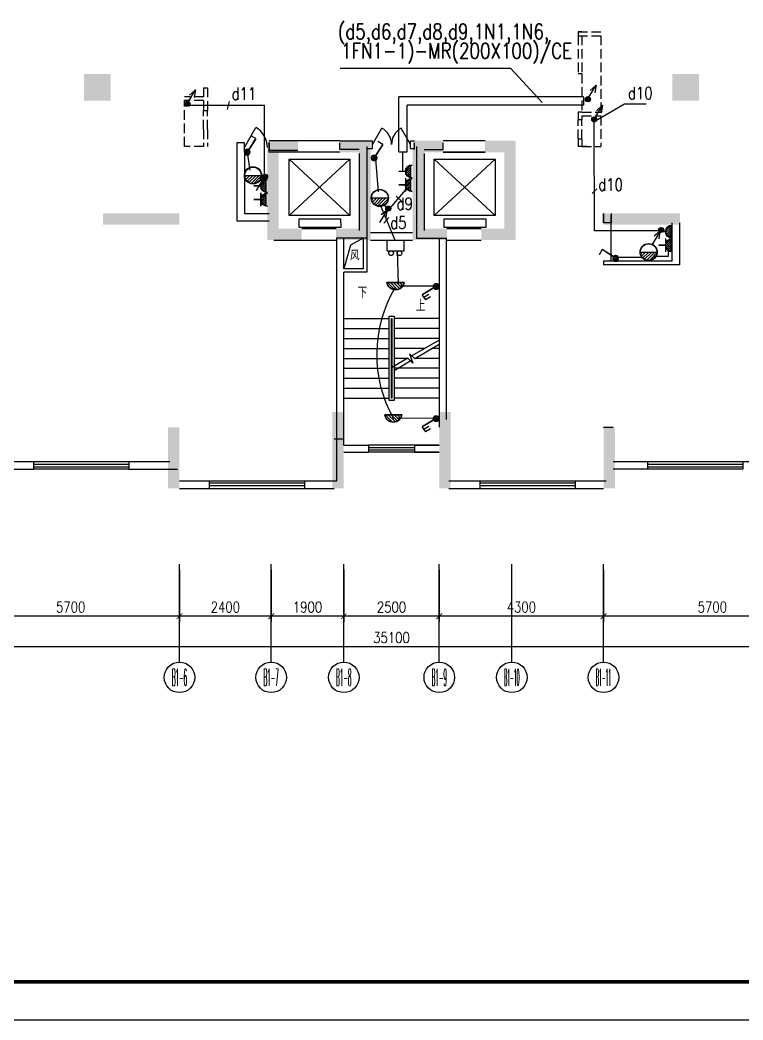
# Model space of a CAD drawing. Extents: x 3476 to 122276, y -94307 to -10307.
# Drawn here: x 36223 to 55148, y -94307 to -68131 of the extents above; entities that cross this region are included whole.
import ezdxf
from ezdxf.enums import TextEntityAlignment as Align

# ---------------------------------------------------------------- set-up
doc = ezdxf.new("R2010")
doc.units = 0
doc.header["$LTSCALE"] = 1000
doc.header["$MEASUREMENT"] = 0
doc.linetypes.add('DASH', pattern=[0.35, 0.25, -0.1])
doc.layers.get('0').update_dxf_attribs({"linetype": 'CONTINUOUS'})
doc.layers.get('DEFPOINTS').update_dxf_attribs({"linetype": 'CONTINUOUS'})
for name, color, linetype in [('AXIS', 7, 'CONTINUOUS'), ('AXIS_TEXT', 7, 'CONTINUOUS'), ('COLU', 2, 'CONTINUOUS'), ('DJ', 4, 'CONTINUOUS'), ('FRAME', 7, 'CONTINUOUS'), ('STAIR', 7, 'CONTINUOUS'), ('WALL', 7, 'CONTINUOUS'), ('WINDOW', 7, 'CONTINUOUS'), ('WIRE', 1, 'CONTINUOUS'), ('信箱', 7, 'CONTINUOUS'), ('文字', 7, 'CONTINUOUS'), ('柱', 252, 'CONTINUOUS'), ('空调位', 7, 'CONTINUOUS'), ('首层', 7, 'CONTINUOUS')]:
    doc.layers.add(name, color=color, linetype=linetype)
doc.styles.add('_HZTXT', font='txt.shx', dxfattribs={"width": 0.8, "bigfont": 'hztxt.shx'})
doc.styles.add('COMPLEX', font='COMPLEX.shx', dxfattribs={"width": 0.8})
doc.styles.add('DIM_FONT', font='romanc.shx', dxfattribs={"width": 0.8})
doc.styles.add('HZTXT', font='txt.shx', dxfattribs={"width": 0.5, "bigfont": 'hztxt.shx'})
doc.dimstyles.new('S100', dxfattribs={"dimtxt": 280, "dimasz": 150, "dimexe": 150, "dimexo": 150, "dimgap": 100, "dimtad": 1, "dimdec": 0, "dimzin": 0, "dimdsep": 46, "dimtxsty": 'DIM_FONT', "dimblk": '_DIMX', "dimblk1": 'ARCHTICK', "dimblk2": 'ARCHTICK', "dimsah": 1, "dimcen": 0.09, "dimdle": 150, "dimclrt": 7, "dimadec": 0, "dimazin": 0, "dimtfac": 1, "dimtdec": 0, "dimtix": 1, "dimtmove": 2, "dimatfit": 3, "dimldrblk": 'ARCHTICK', "dimfxl": 0, "dimtolj": 1, "dimtzin": 0, "dimarcsym": 0})

# ---------------------------------------------------------------- blocks, each defined once
blk = doc.blocks.new('_ARCHTICK')
at = {"color": 0, "linetype": 'ByBlock', "const_width": 0.15}
blk.add_lwpolyline([(-0.5, -0.5), (0.5, 0.5)], dxfattribs=at)
blk = doc.blocks.new('*D826')
at = {"color": 0, "linetype": 'ByBlock'}
for p, q in [((28398, -104093), (28398, -106254)), ((63498, -104093), (63498, -106254)), ((63648, -106104), (28248, -106104))]:
    blk.add_line(p, q, dxfattribs=at)
at = {"layer": 'DEFPOINTS', "color": 0, "linetype": 'ByBlock'}
for p in [(28398, -103943), (63498, -103943), (28398, -106104)]:
    blk.add_point(p, dxfattribs=at)
at = {"color": 0, "linetype": 'ByBlock', "xscale": 150, "yscale": 150, "zscale": 150, "rotation": 180}
blk.add_blockref('_ARCHTICK', (28398, -106104), dxfattribs=at)
at = {"color": 0, "linetype": 'ByBlock', "xscale": 150, "yscale": 150, "zscale": 150}
blk.add_blockref('_ARCHTICK', (63498, -106104), dxfattribs=at)
at = {"color": 7, "linetype": 'ByBlock', "insert": (45948, -105864), "char_height": 280, "attachment_point": 5, "style": 'DIM_FONT'}
blk.add_mtext('\\A1;35100', dxfattribs=at)
blk = doc.blocks.new('_DIMX')
blk.add_line((-150, 0), (150, 0))
at = {"const_width": 50}
blk.add_lwpolyline([(-70, -70), (70, 70)], dxfattribs=at)
blk = doc.blocks.new('*D827')
at = {"color": 0, "linetype": 'ByBlock'}
for p, q in [((34698, -104093), (34698, -105454)), ((40398, -104093), (40398, -105454)), ((40548, -105304), (34548, -105304))]:
    blk.add_line(p, q, dxfattribs=at)
at = {"layer": 'DEFPOINTS', "color": 0, "linetype": 'ByBlock'}
for p in [(34698, -103943), (40398, -103943), (34698, -105304)]:
    blk.add_point(p, dxfattribs=at)
at = {"color": 0, "linetype": 'ByBlock', "xscale": 150, "yscale": 150, "zscale": 150, "rotation": 180}
blk.add_blockref('_ARCHTICK', (34698, -105304), dxfattribs=at)
at = {"color": 0, "linetype": 'ByBlock', "xscale": 150, "yscale": 150, "zscale": 150}
blk.add_blockref('_ARCHTICK', (40398, -105304), dxfattribs=at)
at = {"color": 7, "linetype": 'ByBlock', "insert": (37548, -105064), "char_height": 280, "attachment_point": 5, "style": 'DIM_FONT'}
blk.add_mtext('\\A1;5700', dxfattribs=at)
blk = doc.blocks.new('*D831')
at = {"color": 0, "linetype": 'ByBlock'}
for p, q in [((42798, -104093), (42798, -105454)), ((44698, -104093), (44698, -105454)), ((44848, -105304), (42648, -105304))]:
    blk.add_line(p, q, dxfattribs=at)
at = {"layer": 'DEFPOINTS', "color": 0, "linetype": 'ByBlock'}
for p in [(42798, -103943), (44698, -103943), (42798, -105304)]:
    blk.add_point(p, dxfattribs=at)
at = {"color": 0, "linetype": 'ByBlock', "xscale": 150, "yscale": 150, "zscale": 150, "rotation": 180}
blk.add_blockref('_ARCHTICK', (42798, -105304), dxfattribs=at)
at = {"color": 0, "linetype": 'ByBlock', "xscale": 150, "yscale": 150, "zscale": 150}
blk.add_blockref('_ARCHTICK', (44698, -105304), dxfattribs=at)
at = {"color": 7, "linetype": 'ByBlock', "insert": (43748, -105064), "char_height": 280, "attachment_point": 5, "style": 'DIM_FONT'}
blk.add_mtext('\\A1;1900', dxfattribs=at)
blk = doc.blocks.new('_AXISO')
blk.add_circle((0, 0), 0.5)
at = {"layer": 'AXIS_TEXT', "style": 'COMPLEX', "width": 1.041667}
blk.add_attdef('A', text='', height=0.56, dxfattribs=at).set_placement((-0.25, -0.28), (0.25, -0.28), align=Align.FIT)
blk = doc.blocks.new('*D847')
at = {"color": 0, "linetype": 'ByBlock'}
for p, q in [((47198, -104093), (47198, -105454)), ((51498, -104093), (51498, -105454)), ((51648, -105304), (47048, -105304))]:
    blk.add_line(p, q, dxfattribs=at)
at = {"layer": 'DEFPOINTS', "color": 0, "linetype": 'ByBlock'}
for p in [(47198, -103943), (51498, -103943), (47198, -105304)]:
    blk.add_point(p, dxfattribs=at)
at = {"color": 0, "linetype": 'ByBlock', "xscale": 150, "yscale": 150, "zscale": 150, "rotation": 180}
blk.add_blockref('_ARCHTICK', (47198, -105304), dxfattribs=at)
at = {"color": 0, "linetype": 'ByBlock', "xscale": 150, "yscale": 150, "zscale": 150}
blk.add_blockref('_ARCHTICK', (51498, -105304), dxfattribs=at)
at = {"color": 7, "linetype": 'ByBlock', "insert": (49348, -105064), "char_height": 280, "attachment_point": 5, "style": 'DIM_FONT'}
blk.add_mtext('\\A1;4300', dxfattribs=at)
blk = doc.blocks.new('*D848')
at = {"color": 0, "linetype": 'ByBlock'}
for p, q in [((44698, -104093), (44698, -105454)), ((47198, -104093), (47198, -105454)), ((47348, -105304), (44548, -105304))]:
    blk.add_line(p, q, dxfattribs=at)
at = {"layer": 'DEFPOINTS', "color": 0, "linetype": 'ByBlock'}
for p in [(44698, -103943), (47198, -103943), (44698, -105304)]:
    blk.add_point(p, dxfattribs=at)
at = {"color": 0, "linetype": 'ByBlock', "xscale": 150, "yscale": 150, "zscale": 150, "rotation": 180}
blk.add_blockref('_ARCHTICK', (44698, -105304), dxfattribs=at)
at = {"color": 0, "linetype": 'ByBlock', "xscale": 150, "yscale": 150, "zscale": 150}
blk.add_blockref('_ARCHTICK', (47198, -105304), dxfattribs=at)
at = {"color": 7, "linetype": 'ByBlock', "insert": (45948, -105064), "char_height": 280, "attachment_point": 5, "style": 'DIM_FONT'}
blk.add_mtext('\\A1;2500', dxfattribs=at)
blk = doc.blocks.new('*D849')
at = {"color": 0, "linetype": 'ByBlock'}
for p, q in [((40398, -104093), (40398, -105454)), ((42798, -104093), (42798, -105454)), ((42948, -105304), (40248, -105304))]:
    blk.add_line(p, q, dxfattribs=at)
at = {"layer": 'DEFPOINTS', "color": 0, "linetype": 'ByBlock'}
for p in [(40398, -103943), (42798, -103943), (40398, -105304)]:
    blk.add_point(p, dxfattribs=at)
at = {"color": 0, "linetype": 'ByBlock', "xscale": 150, "yscale": 150, "zscale": 150, "rotation": 180}
blk.add_blockref('_ARCHTICK', (40398, -105304), dxfattribs=at)
at = {"color": 0, "linetype": 'ByBlock', "xscale": 150, "yscale": 150, "zscale": 150}
blk.add_blockref('_ARCHTICK', (42798, -105304), dxfattribs=at)
at = {"color": 7, "linetype": 'ByBlock', "insert": (41598, -105064), "char_height": 280, "attachment_point": 5, "style": 'DIM_FONT'}
blk.add_mtext('\\A1;2400', dxfattribs=at)
blk = doc.blocks.new('*D850')
at = {"color": 0, "linetype": 'ByBlock'}
for p, q in [((51498, -104093), (51498, -105454)), ((57198, -104093), (57198, -105454)), ((57348, -105304), (51348, -105304))]:
    blk.add_line(p, q, dxfattribs=at)
at = {"layer": 'DEFPOINTS', "color": 0, "linetype": 'ByBlock'}
for p in [(51498, -103943), (57198, -103943), (51498, -105304)]:
    blk.add_point(p, dxfattribs=at)
at = {"color": 0, "linetype": 'ByBlock', "xscale": 150, "yscale": 150, "zscale": 150, "rotation": 180}
blk.add_blockref('_ARCHTICK', (51498, -105304), dxfattribs=at)
at = {"color": 0, "linetype": 'ByBlock', "xscale": 150, "yscale": 150, "zscale": 150}
blk.add_blockref('_ARCHTICK', (57198, -105304), dxfattribs=at)
at = {"color": 7, "linetype": 'ByBlock', "insert": (54348, -105064), "char_height": 280, "attachment_point": 5, "style": 'DIM_FONT'}
blk.add_mtext('\\A1;5700', dxfattribs=at)
blk = doc.blocks.new('*X707')
at = {"color": 0}
for p, q in [((-273, -61), (-246, -34)), ((-244, -138), (-140, -34)), ((-198, -198), (-34, -34)), ((-138, -244), (71, -35)), ((-61, -273), (177, -35)), ((41, -277), (283, -36))]:
    blk.add_line(p, q, dxfattribs=at)
blk = doc.blocks.new('K2211')
for p, q in [((-2.94, -0.33), (2.94, -0.35)), ((-2.94, -0.43), (2.94, -0.45))]:
    blk.add_line(p, q)
for radius, start, end in [(2.96, 186.3827, 353.1593), (2.86, 186.615, 352.9271)]:
    blk.add_arc((0, 0), radius, start, end)
at = {"xscale": 0.0098684210526315, "yscale": 0.0098684210526315, "zscale": 0.0098684210526315}
blk.add_blockref('*X707', (0, 0), dxfattribs=at)
blk = doc.blocks.new('吸顶灯')
at = {"layer": 'DJ', "xscale": -76.03200000000001, "yscale": 76.03200000000001, "zscale": 76.03200000000001}
blk.add_blockref('K2211', (-109, 374), dxfattribs=at)
blk = doc.blocks.new('应急灯')
at = {"layer": 'DJ'}
for p, q in [((-42, 627), (-42, 178)), ((-42, 627), (238, 627)), ((238, 627), (238, 178)), ((-42, 178), (238, 178))]:
    blk.add_line(p, q, dxfattribs=at)
for centre in [(-103, 524), (-103, 304)]:
    blk.add_circle(centre, 61.2, dxfattribs=at)
blk = doc.blocks.new('*X715')
at = {"color": 0}
for p, q in [((-100, 254), (-4, 350)), ((-85, 198), (52, 335)), ((-49, 163), (87, 299)), ((9, 150), (100, 241))]:
    blk.add_line(p, q, dxfattribs=at)
blk = doc.blocks.new('K2361')
for p, q in [((0.63, 1.76), (3.86, 4.99)), ((0.7, 1.68), (3.94, 4.92)), ((3.94, 4.92), (5.24, 3.43))]:
    blk.add_line(p, q)
blk.add_circle((0, 0.99), 0.987)
at = {"xscale": 0.0098684210526315, "yscale": 0.0098684210526315, "zscale": 0.0098684210526315}
blk.add_blockref('*X715', (0, -1.48), dxfattribs=at)
blk = doc.blocks.new('开关E')
at = {"layer": 'DJ'}
for p, q in [((-199, 218), (-305, 112)), ((-150, 162), (-256, 56))]:
    blk.add_line(p, q, dxfattribs=at)
at = {"layer": 'DJ', "xscale": 76.142592, "yscale": 76.142592, "zscale": 76.142592, "rotation": 180}
blk.add_blockref('K2361', (94, 374), dxfattribs=at)
blk = doc.blocks.new('*X748')
at = {"color": 0}
for p, q in [((-290, -78), (-212, 0)), ((-258, -152), (-106, 0)), ((-212, -212), (0, 0)), ((-152, -258), (106, 0)), ((-78, -290), (212, 0)), ((19, -299), (299, -19))]:
    blk.add_line(p, q, dxfattribs=at)
blk = doc.blocks.new('K2235')
blk.add_line((-2.96, 0), (2.96, 0))
for radius in [2.96, 2.86]:
    blk.add_circle((0, 0), radius)
at = {"xscale": 0.0098684210526315, "yscale": 0.0098684210526315, "zscale": 0.0098684210526315}
blk.add_blockref('*X748', (0, 0), dxfattribs=at)
blk = doc.blocks.new('A$C4FDD7255')
at = {"layer": 'DJ', "xscale": 76.03200000000001, "yscale": 76.03200000000001, "zscale": 76.03200000000001}
blk.add_blockref('K2235', (225, 225), dxfattribs=at)
blk = doc.blocks.new('*X710')
at = {"color": 0}
for p, q in [((-263, -529), (-33, -299)), ((-229, -406), (-188, -365)), ((-175, -529), (53, -301)), ((-87, -529), (121, -321)), ((2, -529), (178, -353)), ((90, -529), (224, -394)), ((179, -529), (262, -445)), ((267, -529), (289, -507))]:
    blk.add_line(p, q, dxfattribs=at)
blk = doc.blocks.new('K2303')
for p, q in [((-0.03, -2.63), (-0.03, 0.03)), ((0.07, -2.63), (0.07, 0.03)), ((-2.57, -4.69), (2.62, -4.69))]:
    blk.add_line(p, q)
for radius in [2.66, 2.56]:
    blk.add_arc((0.02, -5.3), radius, 0, 180)
at = {"xscale": 0.00888157894736835, "yscale": 0.00888157894736835, "zscale": 0.00888157894736835}
blk.add_blockref('*X710', (0, 0), dxfattribs=at)
blk = doc.blocks.new('*X712')
at = {"color": 0}
for p, q in [((-263, -529), (-33, -299)), ((-229, -406), (-188, -365)), ((-175, -529), (53, -301)), ((-87, -529), (121, -321)), ((2, -529), (178, -353)), ((90, -529), (224, -394)), ((179, -529), (262, -445)), ((267, -529), (289, -507))]:
    blk.add_line(p, q, dxfattribs=at)
blk = doc.blocks.new('K2307')
for p, q in [((-0.03, -2.63), (-0.03, 0.03)), ((0.07, -2.63), (0.07, 0.03)), ((-2.62, -2.6), (2.57, -2.6)), ((-2.62, -2.7), (2.57, -2.7)), ((-2.57, -4.69), (2.62, -4.69))]:
    blk.add_line(p, q)
for radius in [2.66, 2.56]:
    blk.add_arc((0.02, -5.3), radius, 0, 180)
at = {"xscale": 0.00888157894736835, "yscale": 0.00888157894736835, "zscale": 0.00888157894736835}
blk.add_blockref('*X712', (0, 0), dxfattribs=at)
blk = doc.blocks.new('插座')
at = {"layer": 'DJ', "xscale": 66.096, "yscale": 66.096, "zscale": 66.096, "rotation": 270}
for name, p in [('K2303', (-175, 270)), ('K2307', (-175, -84))]:
    blk.add_blockref(name, p, dxfattribs=at)
blk = doc.blocks.new('单极开关')
at = {"layer": 'DJ', "xscale": -76.142592, "yscale": 76.142592, "zscale": 76.142592, "rotation": 180.0000000000094}
blk.add_blockref('K2361', (-170, 90), dxfattribs=at)
blk = doc.blocks.new('111')
at = {"layer": 'DJ'}
for p, q in [((-101, 128), (89, 450)), ((89, 450), (-66, 307)), ((89, 450), (53, 247))]:
    blk.add_line(p, q, dxfattribs=at)
at = {"layer": 'DJ', "const_width": 67.2}
blk.add_lwpolyline([(-162, 82, 1), (-95, 82, 1)], format="xyb", close=True, dxfattribs=at)
at = {"layer": 'DJ'}
blk.add_circle((-126, 79), 67.2, dxfattribs=at)
blk = doc.blocks.new('1111')
at = {"layer": 'DJ'}
for p, q in [((-62, 71), (-254, -245)), ((-80, 65), (-212, -43)), ((-63, 62), (-86, -112))]:
    blk.add_line(p, q, dxfattribs=at)
at = {"layer": 'DJ', "const_width": 65.3}
blk.add_lwpolyline([(-58, 122, 1), (7, 122, 1)], format="xyb", close=True, dxfattribs=at)
at = {"layer": 'DJ'}
blk.add_circle((-23, 120), 65.3, dxfattribs=at)

msp = doc.modelspace()

# ---------------------------------------------------------------- hatches: boundary and pattern name
at = {"layer": '柱'}
h = msp.add_hatch(color=252, dxfattribs=at)
h.paths.add_polyline_path([(44398.2, -66192.3), (44698.2, -66192.3), (44698.2, -67192.3), (43398.2, -67192.3), (43398.2, -66892.3), (44398.2, -66892.3)])
h.paths.add_polyline_path([(28898.2, -60592.3), (28398.2, -60592.3), (28398.2, -63592.3), (28698.2, -63592.3), (28698.2, -60892.3), (28898.2, -60892.3)])
h.paths.add_polyline_path([(28398.2, -68192.3), (28698.2, -68192.3), (28698.2, -69692.3), (28898.2, -69692.3), (28898.2, -69992.3), (28398.2, -69992.3)])
h.paths.add_polyline_path([(34998.2, -73192.3), (35498.2, -73192.3), (35498.2, -75182.3), (35198.2, -75182.3), (35198.2, -73492.3), (34998.2, -73492.3)])
h.paths.add_polyline_path([(30998.2, -77892.3), (31298.2, -77892.3), (31298.2, -79592.3), (31648.2, -79592.3), (31648.2, -79892.3), (30998.2, -79892.3)])
h.paths.add_polyline_path([(31498.2, -74392.3), (30998.2, -74392.3), (30998.2, -75992.3), (31298.2, -75992.3), (31298.2, -74692.3), (31498.2, -74692.3)])
h.paths.add_polyline_path([(34198.2, -79592.3), (34198.2, -79892.3), (35598.2, -79892.3), (35598.2, -79592.3), (34998.2, -79592.3), (34998.2, -78892.3), (34698.2, -78892.3), (34698.2, -79592.3)])
h.paths.add_polyline_path([(40098.2, -78792.3), (40398.2, -78792.3), (40398.2, -80392.3), (40098.2, -80392.3)])
h.paths.add_polyline_path([(32098.2, -67442.3), (32798.2, -67442.3), (32798.2, -66742.3), (32098.2, -66742.3)])
h.paths.add_polyline_path([(32098.2, -70242.3), (32798.2, -70242.3), (32798.2, -69542.3), (32098.2, -69542.3)])
h.paths.add_polyline_path([(31798.2, -60592.3), (32598.2, -60592.3), (32598.2, -61892.3), (32598.2, -62092.3), (32298.2, -62092.3), (32298.2, -60892.3), (31798.2, -60892.3)])
h.paths.add_polyline_path([(40398.2, -73192.3), (40398.2, -73492.3), (38398.2, -73492.3), (38398.2, -73192.3)])
h.paths.add_polyline_path([(37898.2, -70242.3), (38598.2, -70242.3), (38598.2, -69542.3), (37898.2, -69542.3)])
h.paths.add_polyline_path([(37898.2, -67442.3), (38598.2, -67442.3), (38598.2, -66742.3), (37898.2, -66742.3)])
h.paths.add_polyline_path([(43498.2, -71592.3), (43498.2, -71292.3), (42698.2, -71292.3), (42698.2, -73892.3), (43598.2, -73892.3), (43598.2, -73592.3), (42998.2, -73592.3), (42998.2, -71592.3)])
h.paths.add_polyline_path([(42998.2, -71592.3), (42998.2, -73592.3)], flags=16)
h.paths.add_polyline_path([(38198.2, -63192.3), (38498.2, -63192.3), (38498.2, -60592.3), (38198.2, -60592.3)])
h.paths.add_polyline_path([(60098.2, -60592.3), (59298.2, -60592.3), (59298.2, -61892.3), (59298.2, -62092.3), (59598.2, -62092.3), (59598.2, -60892.3), (60098.2, -60892.3)])
h.paths.add_polyline_path([(59798.2, -67442.3), (59098.2, -67442.3), (59098.2, -66742.3), (59798.2, -66742.3)])
h.paths.add_polyline_path([(59798.2, -70242.3), (59098.2, -70242.3), (59098.2, -69542.3), (59798.2, -69542.3)])
h.paths.add_polyline_path([(56898.2, -73192.3), (56398.2, -73192.3), (56398.2, -75182.3), (56698.2, -75182.3), (56698.2, -73492.3), (56898.2, -73492.3)])
h.paths.add_polyline_path([(51798.2, -78792.3), (51498.2, -78792.3), (51498.2, -80392.3), (51798.2, -80392.3)])
h.paths.add_polyline_path([(47498.2, -78392.3), (47198.2, -78392.3), (47198.2, -80392.3), (47498.2, -80392.3)])
h.paths.add_polyline_path([(44398.2, -78392.3), (44698.2, -78392.3), (44698.2, -80392.3), (44398.2, -80392.3)])
h.paths.add_polyline_path([(57698.2, -79592.3), (57698.2, -79892.3), (56298.2, -79892.3), (56298.2, -79592.3), (56898.2, -79592.3), (56898.2, -78892.3), (57198.2, -78892.3), (57198.2, -79592.3)])
h.paths.add_polyline_path([(51498.2, -73192.3), (51498.2, -73492.3), (53498.2, -73492.3), (53498.2, -73192.3)])
h.paths.add_polyline_path([(47498.2, -66192.3), (47198.2, -66192.3), (47198.2, -67192.3), (48498.2, -67192.3), (48498.2, -66892.3), (47498.2, -66892.3)])
h.paths.add_polyline_path([(44598.2, -71592.3), (44598.2, -71292.3), (45398.2, -71292.3), (45398.2, -73892.3), (44498.2, -73892.3), (44498.2, -73592.3), (45098.2, -73592.3), (45098.2, -71592.3)])
h.paths.add_polyline_path([(47298.2, -71592.3), (47298.2, -71292.3), (46498.2, -71292.3), (46498.2, -73892.3), (47398.2, -73892.3), (47398.2, -73592.3), (46798.2, -73592.3), (46798.2, -71592.3)])
h.paths.add_polyline_path([(48898.2, -71592.3), (48898.2, -73592.3)], flags=16)
h.paths.add_polyline_path([(48398.2, -71592.3), (48398.2, -71292.3), (49198.2, -71292.3), (49198.2, -73892.3), (48298.2, -73892.3), (48298.2, -73592.3), (48898.2, -73592.3), (48898.2, -71592.3)])
h.paths.add_polyline_path([(44398.2, -62592.3), (44698.2, -62592.3), (44698.2, -60592.3), (44398.2, -60592.3)])
h.paths.add_polyline_path([(47498.2, -62592.3), (47198.2, -62592.3), (47198.2, -60592.3), (47498.2, -60592.3)])
h.paths.add_polyline_path([(53998.2, -70242.3), (53298.2, -70242.3), (53298.2, -69542.3), (53998.2, -69542.3)])
h.paths.add_polyline_path([(53998.2, -67442.3), (53298.2, -67442.3), (53298.2, -66742.3), (53998.2, -66742.3)])
h.paths.add_polyline_path([(53698.2, -63192.3), (53398.2, -63192.3), (53398.2, -60592.3), (53698.2, -60592.3)])
h.paths.add_polyline_path([(60898.2, -77892.3), (60598.2, -77892.3), (60598.2, -79592.3), (60248.2, -79592.3), (60248.2, -79892.3), (60898.2, -79892.3)])
h.paths.add_polyline_path([(60398.2, -74392.3), (60898.2, -74392.3), (60898.2, -75992.3), (60598.2, -75992.3), (60598.2, -74692.3), (60398.2, -74692.3)])
h.paths.add_polyline_path([(62998.2, -60592.3), (63498.2, -60592.3), (63498.2, -63592.3), (63198.2, -63592.3), (63198.2, -60892.3), (62998.2, -60892.3)])
h.paths.add_polyline_path([(63498.2, -68192.3), (63198.2, -68192.3), (63198.2, -69692.3), (62998.2, -69692.3), (62998.2, -69992.3), (63498.2, -69992.3)])
edge = h.paths.add_edge_path()
edge.add_line((25932.4, -60592.3), (64529, -60592.3))
edge = h.paths.add_edge_path()
edge.add_line((63498.2, -82697.2), (63498.2, -56401.3))

# ---------------------------------------------------------------- linework, layer by layer
for p, q in [((42098.2, -71467.3), (42398.2, -70947.7)), ((45448.2, -71392.3), (45698.2, -70959.3)), ((46448.2, -71392.3), (46198.2, -70959.3)), ((46548.2, -79262.3), (45348.2, -79262.3)), ((45348.2, -79322.3), (46548.2, -79322.3)), ((45348.2, -79382.3), (46548.2, -79382.3)), ((46548.2, -79442.3), (45348.2, -79442.3)), ((39073.2, -79692.3), (36573.2, -79692.3)), ((36573.2, -79759), (39073.2, -79759)), ((36573.2, -79825.7), (39073.2, -79825.7)), ((55148.2, -79692.3), (52648.2, -79692.3)), ((52648.2, -79759), (55148.2, -79759)), ((52648.2, -79825.7), (55148.2, -79825.7)), ((39073.2, -79892.3), (36573.2, -79892.3)), ((55148.2, -79892.3), (52648.2, -79892.3)), ((41173.2, -80192.3), (43673.2, -80192.3)), ((43673.2, -80259), (41173.2, -80259)), ((43673.2, -80325.6), (41173.2, -80325.6)), ((48258.2, -80192.3), (50758.2, -80192.3)), ((50758.2, -80259), (48258.2, -80259)), ((50758.2, -80325.6), (48258.2, -80325.6)), ((41173.2, -80392.3), (43673.2, -80392.3)), ((48258.2, -80392.3), (50758.2, -80392.3))]:
    msp.add_line(p, q)
for centre, radius, start, end in [((42098.2, -71467.3), 600, 0, 60), ((45448.2, -71392.3), 500, 0, 60), ((46448.2, -71392.3), 500, 120, 180)]:
    msp.add_arc(centre, radius, start, end)
at = {"layer": 'AXIS'}
for p, q in [((40398.2, -84937.7), (40398.2, -82377)), ((42798.2, -84937.7), (42798.2, -82377)), ((44698.2, -84937.7), (44698.2, -82377)), ((47198.2, -84937.7), (47198.2, -82377)), ((49098.2, -84937.7), (49098.2, -82377)), ((51498.2, -84937.7), (51498.2, -82377))]:
    msp.add_line(p, q, dxfattribs=at)
at = {"layer": 'DJ'}
for p, q in [((44603.7, -69395), (49059.5, -69395)), ((49891.5, -70288.4), (49059.5, -69395)), ((50969, -70141.8), (46138.2, -70141.8)), ((46138.2, -71584.4), (46138.2, -70141.8)), ((50969, -70141.8), (50969, -70361.8)), ((41697.7, -70261.8), (41647.3, -70474)), ((46358.2, -71584.4), (46358.2, -70361.8)), ((50969, -70361.8), (46358.2, -70361.8)), ((51252.8, -70790.7), (52049.4, -70323.7)), ((52049.4, -70323.7), (52615.1, -70323.7)), ((46138.2, -71584.4), (46358.2, -71584.4)), ((46222.2, -72881.2), (46069.1, -72743.5)), ((51325.4, -72549.7), (51197.5, -72673.1)), ((45876.3, -73302.4), (45747.1, -73451.2))]:
    msp.add_line(p, q, dxfattribs=at)
at = {"layer": 'FRAME', "color": 7, "linetype": 'ByBlock'}
msp.add_lwpolyline([(122275.8, -94307), (3475.8, -94307), (3475.8, -10307), (122275.8, -10307)], close=True, dxfattribs=at)
at = {"layer": 'FRAME', "color": 7, "linetype": 'ByBlock', "const_width": 100}
msp.add_lwpolyline([(121275.7, -11307.4), (5975.8, -11307.4), (5975.8, -93307.5), (121275.7, -93307.5)], close=True, dxfattribs=at)
at = {"layer": 'STAIR'}
for p, q in [((45883.2, -78087.3), (45883.2, -75887.3)), ((45883.2, -75887.3), (46013.2, -75887.3)), ((46013.2, -75887.3), (46013.2, -78087.3)), ((44698.2, -75947.3), (45883.2, -75947.3)), ((45943.2, -78027.3), (45943.2, -75947.3)), ((45943.2, -75947.3), (45953.2, -75947.3)), ((45953.2, -75947.3), (45953.2, -78027.3)), ((47198.2, -75947.3), (46013.2, -75947.3)), ((44698.2, -76207.3), (45883.2, -76207.3)), ((47198.2, -76207.3), (46013.2, -76207.3)), ((44698.2, -76467.3), (45883.2, -76467.3)), ((47198.2, -76467.3), (46013.2, -76467.3)), ((47198.2, -76510.3), (46482.1, -76923.7)), ((47198.2, -76625.8), (46556.2, -76996.4)), ((44698.2, -76727.3), (45883.2, -76727.3)), ((46822.3, -76727.3), (46013.2, -76727.3)), ((46422.9, -76865.6), (46509.6, -77115.7)), ((46556.2, -76996.4), (46422.9, -76865.6)), ((47198.2, -76727.3), (47022.3, -76727.3)), ((44698.2, -76987.3), (45883.2, -76987.3)), ((46376.3, -76984.8), (45969.9, -77222.3)), ((46378.8, -76987.3), (46013.2, -76987.3)), ((46482.9, -77038.7), (46013.2, -77312.8)), ((46509.6, -77115.7), (46376.3, -76984.8)), ((47198.2, -76987.3), (46546.9, -76987.3)), ((44698.2, -77247.3), (45883.2, -77247.3)), ((47198.2, -77247.3), (46013.2, -77247.3)), ((44698.2, -77507.3), (45883.2, -77507.3)), ((47198.2, -77507.3), (46013.2, -77507.3)), ((44698.2, -77767.3), (45883.2, -77767.3)), ((47198.2, -77767.3), (46013.2, -77767.3)), ((44698.2, -78027.3), (45883.2, -78027.3)), ((46013.2, -78087.3), (45883.2, -78087.3)), ((45953.2, -78027.3), (45943.2, -78027.3)), ((47198.2, -78027.3), (46013.2, -78027.3))]:
    msp.add_line(p, q, dxfattribs=at)
at = {"layer": 'WALL', "color": 251, "linetype": 'DASH'}
for p, q in [((50829.6, -68442.3), (51429.6, -68442.3)), ((50929.6, -68442.3), (50829.6, -68442.3)), ((50829.6, -68442.3), (50829.6, -68542.3)), ((50829.6, -68542.3), (51429.6, -68542.3)), ((51429.6, -68542.3), (51429.6, -70542.3)), ((50929.6, -69542.3), (50829.6, -69542.3)), ((41029.6, -70142.3), (40529.6, -70142.3)), ((41029.6, -69902.3), (41129.6, -69902.3)), ((41029.6, -69902.3), (41029.6, -70142.3)), ((41129.6, -69902.3), (41129.6, -70498.4)), ((40529.6, -71442.3), (40529.6, -70242.3)), ((41029.6, -70242.3), (40529.6, -70242.3)), ((41029.6, -70242.3), (41029.6, -70498.4)), ((41029.6, -70498.4), (41129.6, -70498.4)), ((50829.6, -70542.3), (50829.6, -70748.4)), ((50929.6, -70542.3), (50829.6, -70542.3)), ((50929.6, -70542.3), (51429.6, -70542.3)), ((50929.6, -70542.3), (50929.6, -70542.3)), ((50929.6, -70642.3), (51429.6, -70642.3)), ((50929.6, -70642.3), (50929.6, -70748.4)), ((51429.6, -70642.3), (51429.6, -71442.3)), ((41029.6, -70998.4), (41029.6, -71442.3)), ((41129.6, -70998.4), (41129.6, -71442.3)), ((41029.6, -71442.3), (40529.6, -71442.3)), ((50829.6, -71248.4), (50829.6, -71442.3)), ((50929.6, -71248.4), (50829.6, -71248.4)), ((50929.6, -71248.4), (50929.6, -71442.3)), ((50929.6, -71442.3), (51429.6, -71442.3))]:
    msp.add_line(p, q, dxfattribs=at)
at = {"layer": 'WALL', "color": 251}
msp.add_line((50929.6, -70748.4), (50829.6, -70748.4), dxfattribs=at)
at = {"layer": 'WALL'}
for p, q in [((41898.2, -71342.3), (41898.2, -73392.3)), ((42098.2, -71342.3), (41898.2, -71342.3)), ((42098.2, -71592.3), (42098.2, -71342.3)), ((42748.2, -71342.3), (42739.4, -71342.3)), ((44598.2, -71292.3), (42748.2, -71292.3)), ((42748.2, -71342.3), (42748.2, -71542.3)), ((42748.2, -71592.3), (42748.2, -71342.3)), ((44598.2, -71292.3), (45448.2, -71292.3)), ((44598.2, -71522.3), (44598.2, -71342.3)), ((45298.2, -71442.3), (45298.2, -73842.3)), ((45448.2, -71492.3), (45448.2, -71292.3)), ((46448.2, -71292.3), (46548.2, -71292.3)), ((46448.2, -71492.3), (46448.2, -71292.3)), ((46548.2, -71522.3), (46548.2, -71342.3)), ((46598.2, -71442.3), (46598.2, -73842.3)), ((48398.2, -71292.3), (47298.2, -71292.3)), ((47298.2, -71522.3), (47298.2, -71342.3)), ((42098.2, -71592.3), (42098.2, -73192.3)), ((42748.2, -71542.3), (43498.2, -71542.3)), ((44598.2, -71592.3), (42748.2, -71592.3)), ((45098.2, -71522.3), (44598.2, -71522.3)), ((45098.2, -71622.3), (45098.2, -73642.3)), ((45298.2, -71492.3), (45448.2, -71492.3)), ((46448.2, -71492.3), (46548.2, -71492.3)), ((46798.2, -71522.3), (47298.2, -71522.3)), ((46798.2, -71622.3), (46798.2, -73642.3)), ((48398.2, -71592.3), (47298.2, -71592.3)), ((42098.2, -73192.3), (42748.2, -73192.3)), ((51498.2, -73442.3), (51498.2, -73192.3)), ((51498.2, -73192.3), (51498.2, -73442.3)), ((51698.2, -73192.3), (51698.2, -73442.3)), ((51698.2, -73442.3), (51698.2, -73242.3)), ((41898.2, -73392.3), (42748.2, -73392.3)), ((51698.2, -73442.3), (51498.2, -73442.3)), ((53298.2, -74442.3), (53298.2, -73442.3)), ((53498.2, -74542.3), (53498.2, -73442.3)), ((43598.2, -73592.3), (44498.2, -73592.3)), ((45398.2, -73692.3), (46498.2, -73692.3)), ((47398.2, -73592.3), (48298.2, -73592.3)), ((42868.2, -73892.3), (44508.2, -73892.3)), ((43598.2, -73892.3), (44498.2, -73892.3)), ((45298.2, -73842.3), (44508.2, -73842.3)), ((45298.2, -73842.3), (44508.2, -73842.3)), ((44518.2, -80192.3), (44518.2, -73842.3)), ((44698.2, -74642.3), (44698.2, -73842.3)), ((44698.2, -74642.3), (44698.2, -73842.3)), ((45208.2, -73842.3), (45208.2, -74642.3)), ((45208.2, -73842.3), (45208.2, -74642.3)), ((45298.2, -73842.3), (45298.2, -74732.3)), ((45398.2, -73892.3), (46498.2, -73892.3)), ((46598.2, -73842.3), (47388.2, -73842.3)), ((47198.2, -73842.3), (47198.2, -78792.3)), ((47378.2, -73842.3), (47378.2, -78592.3)), ((47398.2, -73892.3), (48298.2, -73892.3)), ((51498.2, -74442.3), (51498.2, -74542.3)), ((51698.2, -74442.3), (51498.2, -74442.3)), ((53498.2, -74542.3), (51498.2, -74542.3)), ((53298.2, -74442.3), (51698.2, -74442.3)), ((45208.2, -74642.3), (44698.2, -74642.3)), ((45208.2, -74642.3), (44698.2, -74642.3)), ((45298.2, -74732.3), (44698.2, -74732.3)), ((45298.2, -74732.3), (44698.2, -74732.3)), ((44698.2, -79262.3), (44698.2, -74732.3)), ((44698.2, -79262.3), (45348.2, -79262.3)), ((45348.2, -79262.3), (45348.2, -79442.3)), ((46548.2, -79262.3), (46548.2, -79442.3)), ((47198.2, -79262.3), (46548.2, -79262.3)), ((46548.2, -79262.3), (47198.2, -79262.3)), ((46548.2, -79262.3), (46548.2, -79442.3)), ((47198.2, -79262.3), (46698.2, -79262.3)), ((44698.2, -79442.3), (45348.2, -79442.3)), ((47198.2, -79442.3), (46548.2, -79442.3)), ((46548.2, -79442.3), (47198.2, -79442.3)), ((47198.2, -79442.3), (46698.2, -79442.3)), ((36573.2, -79692.3), (35498.2, -79692.3)), ((36573.2, -79692.3), (36573.2, -79892.3)), ((40148.2, -79692.3), (39073.2, -79692.3)), ((39073.2, -79692.3), (39073.2, -79892.3)), ((52648.2, -79692.3), (51748.2, -79692.3)), ((52648.2, -79692.3), (52648.2, -79892.3)), ((55148.2, -79692.3), (55148.2, -79892.3)), ((57748.2, -79692.3), (55148.2, -79692.3)), ((35588.2, -79892.3), (36573.2, -79892.3)), ((39073.2, -79892.3), (40348.2, -79892.3)), ((52648.2, -79892.3), (51748.2, -79892.3)), ((40398.2, -80192.3), (41173.2, -80192.3)), ((41173.2, -80192.3), (41173.2, -80392.3)), ((43673.2, -80192.3), (44518.2, -80192.3)), ((43673.2, -80192.3), (43673.2, -80392.3)), ((47448.2, -80192.3), (48258.2, -80192.3)), ((48258.2, -80192.3), (48258.2, -80392.3)), ((50758.2, -80192.3), (51568.2, -80192.3)), ((50758.2, -80192.3), (50758.2, -80392.3)), ((40398.2, -80392.3), (41173.2, -80392.3)), ((43673.2, -80392.3), (44448.2, -80392.3)), ((47448.2, -80392.3), (48258.2, -80392.3)), ((50758.2, -80392.3), (51498.2, -80392.3))]:
    msp.add_line(p, q, dxfattribs=at)
at = {"layer": 'WINDOW', "color": 251, "linetype": 'DASH'}
for p, q in [((50829.6, -68542.3), (50829.6, -69542.3)), ((50929.6, -68542.3), (50929.6, -69542.3)), ((50929.6, -69542.3), (50929.6, -70542.3)), ((41029.6, -70998.4), (41029.6, -70498.4)), ((41129.6, -70998.4), (41129.6, -70498.4)), ((50829.6, -71248.4), (50829.6, -70748.4)), ((50929.6, -71248.4), (50929.6, -70748.4))]:
    msp.add_line(p, q, dxfattribs=at)
at = {"layer": 'WINDOW'}
for p, q in [((43267.1, -71773), (44860.7, -73250)), ((44860.7, -71773), (43267.1, -73250)), ((44860.7, -71773), (43267.1, -73250)), ((43267.1, -71773), (44860.7, -73250)), ((47067.1, -71773), (48660.7, -73250)), ((48660.7, -71773), (47067.1, -73250)), ((48660.7, -71773), (47067.1, -73250)), ((47067.1, -71773), (48660.7, -73250)), ((51698.2, -74442.3), (51698.2, -73442.3))]:
    msp.add_line(p, q, dxfattribs=at)
for points in [[(44860.7, -71773), (44860.7, -73250), (43267.1, -73250), (43267.1, -71773)], [(48660.7, -71773), (48660.7, -73250), (47067.1, -73250), (47067.1, -71773)], [(44628, -73557.3), (44623, -73340.7), (43519.6, -73340.7), (43519.6, -73557.3)], [(48428, -73557.3), (48423, -73340.7), (47319.6, -73340.7), (47319.6, -73557.3)]]:
    msp.add_lwpolyline(points, close=True, dxfattribs=at)
at = {"layer": 'WIRE'}
for p, q in [((40676.3, -70357.9), (42623.6, -70357.9)), ((42623.6, -72224.4), (42623.6, -70357.9)), ((51261.2, -73646.4), (51255.4, -70753)), ((42166.5, -71602.2), (42243.5, -72063.8)), ((46232.3, -71584.9), (46232.3, -72088.8)), ((45528.8, -71769.8), (45602, -72632.4)), ((42608, -72236.7), (42486.8, -72200.4)), ((45915.3, -73054.5), (46362.8, -72522.8)), ((46053.2, -73922), (45662.1, -72975.7)), ((45832.5, -73046.6), (45731.3, -72969.9)), ((53014.2, -73646.4), (51261.2, -73646.4)), ((46130.5, -75041.3), (46105.6, -74163.1)), ((51876.6, -74336.3), (52495.7, -74335)), ((53189.1, -74324.3), (52824.6, -74324.3)), ((53189.1, -74120.8), (53189.1, -74324.3)), ((47092.7, -75096.7), (46159, -75102.5)), ((47130.6, -78565.4), (46110.1, -78553.2))]:
    msp.add_line(p, q, dxfattribs=at)
msp.add_arc((48978.1, -76890.2), 3418.6, 149.11982, 209.35414, dxfattribs=at)
at = {"layer": '信箱'}
msp.add_line((51498.2, -78792.3), (51748.2, -78792.3), dxfattribs=at)
at = {"layer": '空调位', "color": 251, "linetype": 'DASH'}
msp.add_line((51059.6, -71442.3), (50829.6, -71442.3), dxfattribs=at)
at = {"layer": '空调位'}
msp.add_lwpolyline([(45208.2, -73842.3), (44873.5, -74028.7), (44698.2, -74642.3)], dxfattribs=at)
msp.add_lwpolyline([(45208.2, -73842.3), (44873.5, -74028.7), (44698.2, -74642.3)], dxfattribs=at)
at = {"layer": '首层'}
for p, q in [((47298.2, -71592.3), (48398.2, -71592.3)), ((44448.2, -79092.3), (44698.2, -79092.3))]:
    msp.add_line(p, q, dxfattribs=at)

# ---------------------------------------------------------------- block references
at = {"layer": 'AXIS'}
ref = msp.add_blockref('_AXISO', (40398.2, -85337.7), dxfattribs=dict(at, xscale=800, yscale=800, zscale=800))
ref.add_attrib('A', 'B1-6', dxfattribs={"layer": 'AXIS_TEXT', "height": 448, "style": 'COMPLEX', "width": 0.243506}).set_placement((40198.2, -85561.7), (40598.2, -85561.7), align=Align.FIT)
ref = msp.add_blockref('_AXISO', (42798.2, -85337.7), dxfattribs=dict(at, xscale=800, yscale=800, zscale=800))
ref.add_attrib('A', 'B1-7', dxfattribs={"layer": 'AXIS_TEXT', "height": 448, "style": 'COMPLEX', "width": 0.243506}).set_placement((42598.2, -85561.7), (42998.2, -85561.7), align=Align.FIT)
ref = msp.add_blockref('_AXISO', (44698.2, -85337.7), dxfattribs=dict(at, xscale=800, yscale=800, zscale=800))
ref.add_attrib('A', 'B1-8', dxfattribs={"layer": 'AXIS_TEXT', "height": 448, "style": 'COMPLEX', "width": 0.243506}).set_placement((44498.2, -85561.7), (44898.2, -85561.7), align=Align.FIT)
ref = msp.add_blockref('_AXISO', (47198.2, -85337.7), dxfattribs=dict(at, xscale=800, yscale=800, zscale=800))
ref.add_attrib('A', 'B1-9', dxfattribs={"layer": 'AXIS_TEXT', "height": 448, "style": 'COMPLEX', "width": 0.243506}).set_placement((46998.2, -85561.7), (47398.2, -85561.7), align=Align.FIT)
ref = msp.add_blockref('_AXISO', (49098.2, -85337.7), dxfattribs=dict(at, xscale=800, yscale=800, zscale=800))
ref.add_attrib('A', 'B1-10', dxfattribs={"layer": 'AXIS_TEXT', "height": 448, "style": 'COMPLEX', "width": 0.203804}).set_placement((48898.2, -85561.7), (49298.2, -85561.7), align=Align.FIT)
ref = msp.add_blockref('_AXISO', (51498.2, -85337.7), dxfattribs=dict(at, xscale=800, yscale=800, zscale=800))
ref.add_attrib('A', 'B1-11', dxfattribs={"layer": 'AXIS_TEXT', "height": 448, "style": 'COMPLEX', "width": 0.215517}).set_placement((51298.2, -85561.7), (51698.2, -85561.7), align=Align.FIT)
at = {"layer": 'COLU', "xscale": -1}
for p in [(45962.9, -72364.7), (42174.2, -72747.7), (52770, -73942.4)]:
    msp.add_blockref('插座', p, dxfattribs=at)
at = {"layer": 'DJ', "xscale": -76.03200000000001, "yscale": 76.03200000000001, "zscale": 76.03200000000001}
msp.add_blockref('K2211', (45994.5, -78438.9), dxfattribs=at)
at = {"layer": 'WALL'}
for p in [(42097.2, -72423.7), (45418, -73014.3), (52454.3, -74431.7)]:
    msp.add_blockref('A$C4FDD7255', p, dxfattribs=at)
at = {"layer": 'WIRE'}
for name, p in [('111', (51215.7, -70283.3)), ('111', (40728.5, -70406.2)), ('111', (51381.9, -70811.5)), ('1111', (42662.8, -72353)), ('1111', (45885.1, -73187.1)), ('1111', (53031.2, -73748.1)), ('吸顶灯', (46161.5, -75350.8))]:
    msp.add_blockref(name, p, dxfattribs=at)
for name, p, rotation in [('单极开关', (42148.9, -71420.8), 102.3058811847634), ('单极开关', (45471.5, -71574.1), 102.3058811847634), ('应急灯', (46459.5, -74133.4), 89.99999999999999), ('单极开关', (51646.3, -74393), 192.3058811847633)]:
    msp.add_blockref(name, p, dxfattribs=dict(at, rotation=rotation))
at = {"layer": 'WIRE', "xscale": -1, "rotation": 256.5600757593132}
for p in [(46801.9, -75132.1), (46801.9, -78589)]:
    msp.add_blockref('开关E', p, dxfattribs=at)

# ---------------------------------------------------------------- texts
at = {"layer": 'DJ', "style": '_HZTXT', "width": 0.8}
for s, height, p in [('(d5,d6,d7,d8,d9,1N1,1N6,', 400, (44546.2, -68632.6)), ('1FN1-1)-MR(200X100)/CE', 400, (44628.6, -69137.1)), ('d10', 320, (52136.4, -70205.7)), ('d11', 320, (41762.4, -70222.1)), ('d10', 320, (51357.2, -72598.8)), ('d9', 320, (46080.5, -73101.7)), ('d5', 320, (45911.8, -73598.8))]:
    msp.add_text(s, height=height, dxfattribs=at).set_placement(p)
at = {"layer": '文字', "style": 'HZTXT', "width": 0.8}
for s, p in [('下', (45060.1, -75416.3)), ('上', (46584.9, -75755.2))]:
    msp.add_text(s, height=300, dxfattribs=at).set_placement(p)
at = {"layer": '空调位', "style": 'HZTXT'}
msp.add_text('风', height=250, dxfattribs=at).set_placement((44861.1, -74423.9))
msp.add_text('风', height=250, dxfattribs=at).set_placement((44861.1, -74423.9))

# ---------------------------------------------------------------- dimensions: what is measured, and where the dimension line sits
at = {"layer": 'AXIS'}
dim = msp.add_aligned_dim(p1=(63498.2, -82377), p2=(28398.2, -82377), distance=2160.7, dimstyle='S100', dxfattribs=at)
dim.commit()
dim.dimension.update_dxf_attribs({"geometry": '*D826', "text_midpoint": (45948.2, -84297.7), "insert": (0, 21566.4)})
for base, p1, p2, picture, middle in [((34698.2, -83737.7), (40398.2, -82377), (34698.2, -82377), '*D827', (37548.2, -83497.7)), ((40398.2, -83737.7), (42798.2, -82377), (40398.2, -82377), '*D849', (41598.2, -83497.7)), ((42798.2, -83737.7), (44698.2, -82377), (42798.2, -82377), '*D831', (43748.2, -83497.7)), ((44698.2, -83737.7), (47198.2, -82377), (44698.2, -82377), '*D848', (45948.2, -83497.7)), ((47198.2, -83737.7), (51498.2, -82377), (47198.2, -82377), '*D847', (49348.2, -83497.7)), ((51498.2, -83737.7), (57198.2, -82377), (51498.2, -82377), '*D850', (54348.2, -83497.7))]:
    dim = msp.add_linear_dim(base=base, p1=p1, p2=p2, dimstyle='S100', dxfattribs=at)
    dim.commit()
    dim.dimension.update_dxf_attribs({"geometry": picture, "text_midpoint": middle, "insert": (0, 21566.4)})

doc.saveas('drawing.dxf')
